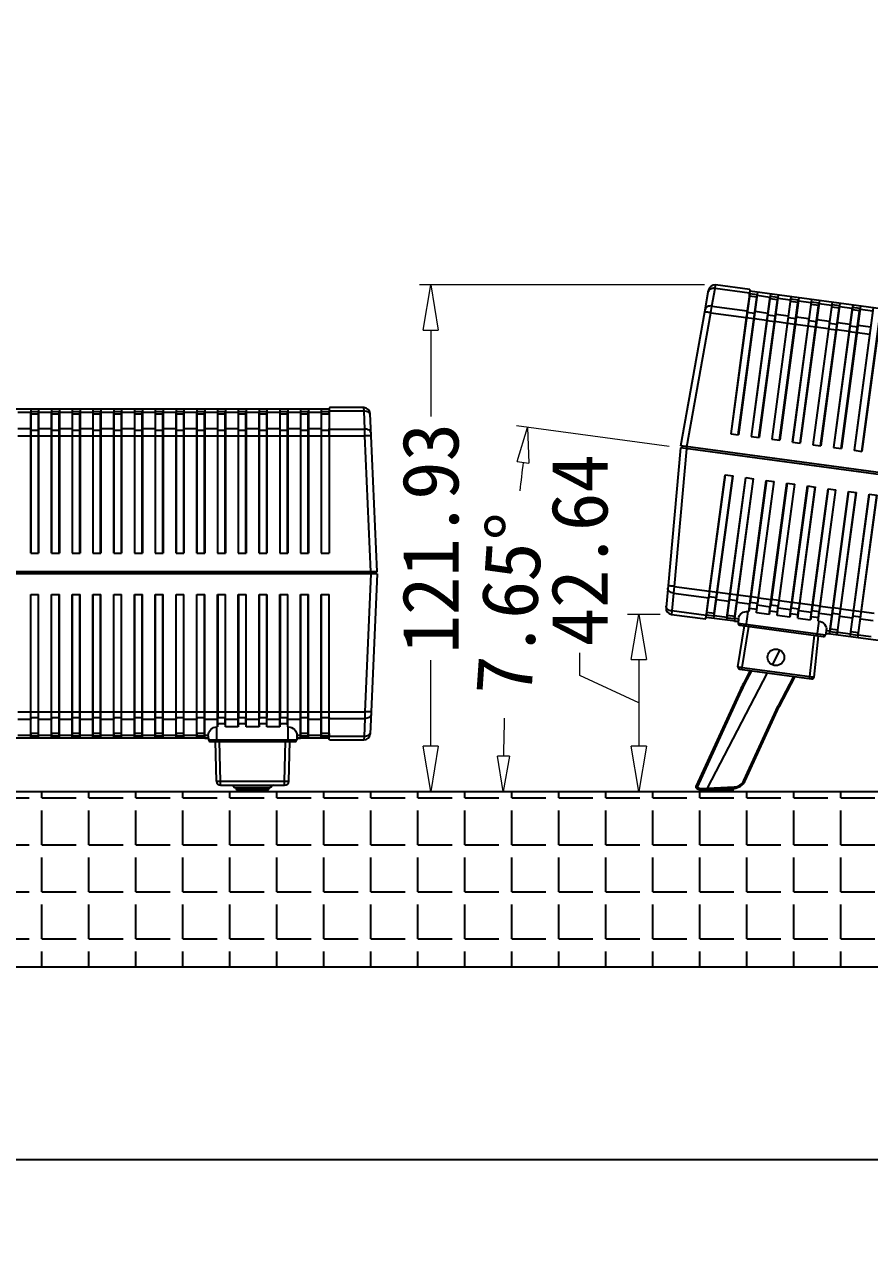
# Model space of a CAD drawing. Header units: millimetres. Extents: x 10368 to 13229, y -13270 to -11269.
# Drawn here: x 12770.3 to 12973.9, y -12283 to -11990.9 of the extents above; entities that cross this region are included whole.
import ezdxf

# ---------------------------------------------------------------- set-up
doc = ezdxf.new("R2010")
doc.units = ezdxf.units.MM
doc.layers.add('dim', color=3, linetype='Continuous', lineweight=9)
doc.styles.add('FFS', font='simfang.ttf')
doc.dimstyles.new('YanXiu', dxfattribs={"dimtxt": 2.5, "dimasz": 2.2, "dimexe": 0.66, "dimexo": 0.66, "dimgap": 0.66, "dimtad": 0, "dimzin": 1, "dimdsep": 46, "dimtxsty": 'FFS', "dimcen": 0, "dimclrd": 256, "dimclre": 131, "dimclrt": 42, "dimazin": 0, "dimtfac": 1, "dimtofl": 0, "dimtmove": 0, "dimatfit": 3, "dimfxl": 0, "dimlwd": 5, "dimlwe": 5, "dimarcsym": 0})

# ---------------------------------------------------------------- blocks, each defined once
blk = doc.blocks.new('_ClosedBlank')
at = {"color": 0, "linetype": 'ByBlock', "lineweight": -2}
for p, q in [((-1, 0.167), (0, 0)), ((-1, 0.167), (-1, -0.167)), ((0, 0), (-1, -0.167))]:
    blk.add_line(p, q, dxfattribs=at)
blk = doc.blocks.new('*D57')
at = {"layer": 'Defpoints', "color": 0}
for p in [(361.92, 122.02), (354.09, 79.38), (361.92, 79.38)]:
    blk.add_point(p, dxfattribs=at)
at = {"layer": 'dim', "color": 131, "lineweight": 5}
for p, q in [((359.2, 122.02), (351.37, 122.02)), ((359.2, 79.38), (351.37, 79.38))]:
    blk.add_line(p, q, dxfattribs=at)
at = {"layer": 'dim', "lineweight": 5}
for p, q in [((339.86, 107.31), (339.86, 112.74)), ((354.09, 111.14), (354.09, 90.26)), ((354.09, 100.7), (339.86, 107.31))]:
    blk.add_line(p, q, dxfattribs=at)
at = {"layer": 'dim', "lineweight": 5, "xscale": 10.88, "yscale": 10.88, "zscale": 10.88}
for p, rotation in [((354.09, 122.02), 90), ((354.09, 79.38), 270)]:
    blk.add_blockref('_ClosedBlank', p, dxfattribs=dict(at, rotation=rotation))
at = {"layer": 'dim', "color": 42, "insert": (339.86, 137.44), "char_height": 13.6, "attachment_point": 5, "rotation": 90, "style": 'FFS'}
blk.add_mtext('42.64', dxfattribs=at)
blk = doc.blocks.new('*D58')
at = {"layer": 'Defpoints', "color": 0}
for p in [(364.09, 162.09), (621.78, 127.46), (322.08, 108.68), (20.44, 79.38), (632.77, 79.38)]:
    blk.add_point(p, dxfattribs=at)
at = {"layer": 'dim', "color": 131, "lineweight": 5}
blk.add_line((361.4, 162.45), (324.6, 167.39), dxfattribs=at)
at = {"layer": 'dim', "lineweight": 5}
for start, end in [(173.087, 173.68732), (178.46277, 179.26005)]:
    blk.add_arc((979.6, 79.38), 658.17, start, end, dxfattribs=at)
at = {"layer": 'dim', "lineweight": 5, "xscale": 8.5, "yscale": 8.5, "zscale": 8.5}
for p, rotation in [((327.29, 167.03), 82.71702178221234), ((321.43, 79.38), 269.6300236874268)]:
    blk.add_blockref('_ClosedBlank', p, dxfattribs=dict(at, rotation=rotation))
at = {"layer": 'dim', "color": 42, "insert": (322.97, 124.43), "char_height": 13.6, "attachment_point": 5, "rotation": 86.075, "style": 'FFS'}
blk.add_mtext('7.65°', dxfattribs=at)
blk = doc.blocks.new('*D59')
at = {"layer": 'Defpoints', "color": 0}
for p in [(372.57, 201.31), (303.97, 79.38), (327.25, 79.38)]:
    blk.add_point(p, dxfattribs=at)
at = {"layer": 'dim', "color": 131, "lineweight": 5}
for p, q in [((369.86, 201.31), (301.26, 201.31)), ((324.53, 79.38), (301.26, 79.38))]:
    blk.add_line(p, q, dxfattribs=at)
at = {"layer": 'dim', "lineweight": 5}
for p, q in [((303.97, 190.43), (303.97, 169.67)), ((303.97, 90.26), (303.97, 111.01))]:
    blk.add_line(p, q, dxfattribs=at)
at = {"layer": 'dim', "lineweight": 5, "xscale": 10.88, "yscale": 10.88, "zscale": 10.88}
for p, rotation in [((303.97, 201.31), 90), ((303.97, 79.38), 270)]:
    blk.add_blockref('_ClosedBlank', p, dxfattribs=dict(at, rotation=rotation))
at = {"layer": 'dim', "color": 42, "insert": (303.97, 140.34), "char_height": 13.6, "attachment_point": 5, "rotation": 90, "style": 'FFS'}
blk.add_mtext('121.93', dxfattribs=at)
blk = doc.blocks.new('u59')
h = blk.add_hatch()
h.set_pattern_fill('ANGLE', color=256, scale=1.62, style=0)
h.set_pattern_definition([(0, (-22315.466, 16734.563), (0, 11.3157), [8.2296, -3.0861]), (90, (-22315.466, 16734.563), (-11.3157, 7e-16), [8.2296, -3.0861])])
edge = h.paths.add_edge_path()
edge.add_line((632.774, 46.296), (20.436, 46.296))
edge.add_arc((38.757, 56.873), 21.154, 150, 210, ccw=False)
edge.add_arc((2.116, 78.027), 21.154, 330, 30)
edge.add_line((20.436, 88.604), (632.774, 88.604))
edge.add_arc((614.454, 78.027), 21.154, 330, 30, ccw=False)
edge.add_arc((651.094, 56.873), 21.154, 150, 210)
at = {"color": 7, "linetype": 'Continuous'}
for p, q in [((372.446, 209.707), (372.575, 210.53)), ((380.831, 209.42), (372.575, 210.53)), ((369.956, 204.044), (370.899, 209.307)), ((371.685, 205.455), (372.446, 209.707)), ((380.756, 208.59), (372.446, 209.707)), ((380.784, 208.418), (376.257, 174.72)), ((378.041, 174.481), (382.568, 208.178)), ((382.7, 208.766), (378.093, 174.474)), ((380.716, 208.26), (380.198, 204.41)), ((380.711, 207.867), (380.716, 208.26)), ((382.494, 207.628), (380.711, 207.867)), ((380.784, 208.418), (380.792, 208.588)), ((382.568, 208.178), (380.784, 208.418)), ((615.607, 177.47), (380.812, 209.019)), ((380.831, 209.42), (380.827, 209.345)), ((385.768, 208.353), (381.16, 174.062)), ((381.212, 174.055), (385.74, 207.752)), ((382.604, 208.05), (382.494, 207.628)), ((382.604, 208.05), (385.672, 207.638)), ((382.996, 173.815), (387.524, 207.512)), ((387.656, 208.1), (383.048, 173.808)), ((385.666, 207.201), (385.672, 207.638)), ((387.524, 207.512), (385.74, 207.752)), ((390.723, 207.688), (386.116, 173.396)), ((392.611, 207.434), (388.003, 173.142)), ((371.441, 203.844), (371.685, 205.455)), ((371.685, 205.455), (380.185, 204.313)), ((387.45, 206.962), (385.666, 207.201)), ((386.168, 173.389), (390.695, 207.086)), ((387.56, 207.384), (387.45, 206.962)), ((387.56, 207.384), (390.627, 206.972)), ((387.951, 173.149), (392.479, 206.846)), ((390.621, 206.536), (390.627, 206.972)), ((392.405, 206.296), (390.621, 206.536)), ((392.479, 206.846), (390.695, 207.086)), ((395.679, 207.022), (391.071, 172.73)), ((391.123, 172.723), (395.651, 206.42)), ((392.515, 206.718), (392.405, 206.296)), ((392.515, 206.718), (395.583, 206.306)), ((392.907, 172.483), (397.435, 206.18)), ((397.567, 206.768), (392.959, 172.476)), ((395.577, 205.87), (395.583, 206.306)), ((397.361, 205.63), (395.577, 205.87)), ((397.435, 206.18), (395.651, 206.42)), ((400.634, 206.356), (396.026, 172.064)), ((396.078, 172.057), (400.606, 205.754)), ((397.471, 206.053), (397.361, 205.63)), ((397.471, 206.053), (400.538, 205.64)), ((397.862, 171.817), (402.39, 205.514)), ((402.522, 206.102), (397.914, 171.81)), ((400.532, 205.204), (400.538, 205.64)), ((402.316, 204.964), (400.532, 205.204)), ((402.39, 205.514), (400.606, 205.754)), ((405.59, 205.69), (400.982, 171.398)), ((401.034, 171.391), (405.562, 205.088)), ((402.426, 205.387), (402.316, 204.964)), ((402.426, 205.387), (405.494, 204.974)), ((402.818, 171.151), (407.346, 204.849)), ((407.478, 205.436), (402.87, 171.144)), ((405.488, 204.538), (405.494, 204.974)), ((407.272, 204.298), (405.488, 204.538)), ((407.346, 204.849), (405.562, 205.088)), ((410.545, 205.024), (405.937, 170.732)), ((407.382, 204.721), (407.272, 204.298)), ((407.382, 204.721), (410.449, 204.309)), ((412.433, 204.77), (407.825, 170.479)), ((364.182, 171.802), (369.956, 204.044)), ((365.667, 171.603), (371.441, 203.844)), ((371.441, 203.844), (379.963, 202.699)), ((379.963, 202.699), (376.205, 174.727)), ((380.012, 202.672), (379.964, 202.705)), ((380.012, 202.672), (381.796, 202.432)), ((380.193, 204.017), (380.198, 204.41)), ((380.193, 204.017), (381.977, 203.777)), ((381.852, 202.451), (381.796, 202.432)), ((381.852, 202.451), (384.919, 202.039)), ((382.087, 204.2), (381.977, 203.777)), ((382.087, 204.2), (385.154, 203.788)), ((384.968, 202.006), (384.919, 202.039)), ((384.968, 202.006), (386.752, 201.766)), ((385.149, 203.351), (385.154, 203.788)), ((385.149, 203.351), (386.933, 203.112)), ((386.807, 201.785), (386.752, 201.766)), ((386.807, 201.785), (389.875, 201.373)), ((387.042, 203.534), (386.933, 203.112)), ((387.042, 203.534), (390.11, 203.122)), ((390.104, 202.685), (390.11, 203.122)), ((390.104, 202.685), (391.888, 202.446)), ((391.998, 202.868), (391.888, 202.446)), ((391.998, 202.868), (395.065, 202.456)), ((395.06, 202.02), (395.065, 202.456)), ((395.06, 202.02), (396.844, 201.78)), ((396.953, 202.202), (396.844, 201.78)), ((396.953, 202.202), (400.021, 201.79)), ((400.015, 201.354), (400.021, 201.79)), ((405.989, 170.725), (410.517, 204.422)), ((407.773, 170.486), (412.301, 204.183)), ((389.923, 201.34), (389.875, 201.373)), ((389.923, 201.34), (391.707, 201.1)), ((391.763, 201.119), (391.707, 201.1)), ((391.763, 201.119), (394.83, 200.707)), ((394.879, 200.674), (394.83, 200.707)), ((394.879, 200.674), (396.663, 200.434)), ((396.718, 200.453), (396.663, 200.434)), ((396.718, 200.453), (399.786, 200.041)), ((399.834, 200.008), (399.786, 200.041)), ((399.834, 200.008), (401.618, 199.769)), ((400.015, 201.354), (401.799, 201.114)), ((401.674, 199.788), (401.618, 199.769)), ((401.674, 199.788), (404.741, 199.375)), ((401.909, 201.537), (401.799, 201.114)), ((401.909, 201.537), (404.976, 201.124)), ((404.79, 199.342), (404.741, 199.375)), ((404.79, 199.342), (406.574, 199.103)), ((404.97, 200.688), (404.976, 201.124)), ((404.97, 200.688), (406.754, 200.448)), ((406.629, 199.122), (406.574, 199.103)), ((406.629, 199.122), (409.697, 198.709)), ((406.864, 200.871), (406.754, 200.448)), ((406.864, 200.871), (409.932, 200.459)), ((279.512, 180.604), (42.607, 180.604)), ((204.512, 179.883), (207.607, 179.883)), ((207.607, 180.604), (207.607, 146.004)), ((207.659, 179.449), (207.607, 179.883)), ((207.659, 146.004), (207.659, 180.004)), ((209.459, 180.004), (207.659, 180.004)), ((209.459, 179.449), (207.659, 179.449)), ((209.459, 146.004), (209.459, 180.004)), ((209.512, 179.883), (209.459, 179.449)), ((209.512, 180.604), (209.512, 146.004)), ((209.512, 179.883), (212.607, 179.883)), ((212.607, 180.604), (212.607, 146.004)), ((212.659, 179.449), (212.607, 179.883)), ((212.659, 146.004), (212.659, 180.004)), ((214.459, 180.004), (212.659, 180.004)), ((214.459, 179.449), (212.659, 179.449)), ((214.459, 146.004), (214.459, 180.004)), ((214.512, 179.883), (214.459, 179.449)), ((214.512, 180.604), (214.512, 146.004)), ((214.512, 179.883), (217.607, 179.883)), ((217.607, 180.604), (217.607, 146.004)), ((217.659, 179.449), (217.607, 179.883)), ((217.659, 146.004), (217.659, 180.004)), ((219.459, 180.004), (217.659, 180.004)), ((219.459, 179.449), (217.659, 179.449)), ((219.459, 146.004), (219.459, 180.004)), ((219.512, 179.883), (219.459, 179.449)), ((219.512, 180.604), (219.512, 146.004)), ((219.512, 179.883), (222.607, 179.883)), ((222.607, 180.604), (222.607, 146.004)), ((222.659, 179.449), (222.607, 179.883)), ((222.659, 146.004), (222.659, 180.004)), ((224.459, 180.004), (222.659, 180.004)), ((224.459, 179.449), (222.659, 179.449)), ((224.459, 146.004), (224.459, 180.004)), ((224.512, 179.883), (224.459, 179.449)), ((224.512, 180.604), (224.512, 146.004)), ((224.512, 179.883), (227.607, 179.883)), ((227.607, 180.604), (227.607, 146.004)), ((227.659, 179.449), (227.607, 179.883)), ((227.659, 146.004), (227.659, 180.004)), ((229.459, 180.004), (227.659, 180.004)), ((229.459, 179.449), (227.659, 179.449)), ((229.459, 146.004), (229.459, 180.004)), ((229.512, 179.883), (229.459, 179.449)), ((229.512, 180.604), (229.512, 146.004)), ((229.512, 179.883), (232.607, 179.883)), ((232.607, 180.604), (232.607, 146.004)), ((232.659, 179.449), (232.607, 179.883)), ((232.659, 146.004), (232.659, 180.004)), ((234.459, 180.004), (232.659, 180.004)), ((234.459, 179.449), (232.659, 179.449)), ((234.459, 146.004), (234.459, 180.004)), ((234.512, 179.883), (234.459, 179.449)), ((234.512, 180.604), (234.512, 146.004)), ((234.512, 179.883), (237.607, 179.883)), ((237.607, 180.604), (237.607, 146.004)), ((237.659, 179.449), (237.607, 179.883)), ((237.659, 146.004), (237.659, 180.004)), ((239.459, 180.004), (237.659, 180.004)), ((239.459, 179.449), (237.659, 179.449)), ((239.459, 146.004), (239.459, 180.004)), ((239.512, 179.883), (239.459, 179.449)), ((239.512, 180.604), (239.512, 146.004)), ((239.512, 179.883), (242.607, 179.883)), ((242.607, 180.604), (242.607, 146.004)), ((242.659, 179.449), (242.607, 179.883)), ((242.659, 146.004), (242.659, 180.004)), ((244.459, 180.004), (242.659, 180.004)), ((244.459, 179.449), (242.659, 179.449)), ((244.459, 146.004), (244.459, 180.004)), ((244.512, 179.883), (244.459, 179.449)), ((244.512, 180.604), (244.512, 146.004)), ((244.512, 179.883), (247.607, 179.883)), ((247.607, 180.604), (247.607, 146.004)), ((247.659, 179.449), (247.607, 179.883)), ((247.659, 146.004), (247.659, 180.004)), ((249.459, 180.004), (247.659, 180.004)), ((249.459, 179.449), (247.659, 179.449)), ((249.459, 146.004), (249.459, 180.004)), ((249.512, 179.883), (249.459, 179.449)), ((249.512, 180.604), (249.512, 146.004)), ((249.512, 179.883), (252.607, 179.883)), ((252.607, 180.604), (252.607, 146.004)), ((252.659, 179.449), (252.607, 179.883)), ((252.659, 146.004), (252.659, 180.004)), ((254.459, 180.004), (252.659, 180.004)), ((254.459, 179.449), (252.659, 179.449)), ((254.459, 146.004), (254.459, 180.004)), ((254.512, 179.883), (254.459, 179.449)), ((254.512, 180.604), (254.512, 146.004)), ((254.512, 179.883), (257.607, 179.883)), ((257.607, 180.604), (257.607, 146.004)), ((257.659, 179.449), (257.607, 179.883)), ((257.659, 146.004), (257.659, 180.004)), ((259.459, 180.004), (257.659, 180.004)), ((259.459, 179.449), (257.659, 179.449)), ((259.459, 146.004), (259.459, 180.004)), ((259.512, 179.883), (259.459, 179.449)), ((259.512, 180.604), (259.512, 146.004)), ((259.512, 179.883), (262.607, 179.883)), ((262.607, 180.604), (262.607, 146.004)), ((262.659, 179.449), (262.607, 179.883)), ((262.659, 146.004), (262.659, 180.004)), ((264.459, 180.004), (262.659, 180.004)), ((264.459, 179.449), (262.659, 179.449)), ((264.459, 146.004), (264.459, 180.004)), ((264.512, 179.883), (264.459, 179.449)), ((264.512, 180.604), (264.512, 146.004)), ((264.512, 179.883), (267.607, 179.883)), ((267.607, 180.604), (267.607, 146.004)), ((267.659, 179.449), (267.607, 179.883)), ((267.659, 146.004), (267.659, 180.004)), ((269.459, 180.004), (267.659, 180.004)), ((269.459, 179.449), (267.659, 179.449)), ((269.459, 146.004), (269.459, 180.004)), ((269.512, 179.883), (269.459, 179.449)), ((269.512, 180.604), (269.512, 146.004)), ((269.512, 179.883), (272.607, 179.883)), ((272.607, 180.604), (272.607, 146.004)), ((272.659, 179.449), (272.607, 179.883)), ((272.659, 146.004), (272.659, 180.004)), ((274.459, 180.004), (272.659, 180.004)), ((274.459, 179.449), (272.659, 179.449)), ((274.459, 146.004), (274.459, 180.004)), ((274.512, 179.883), (274.459, 179.449)), ((274.512, 180.604), (274.512, 146.004)), ((274.512, 179.883), (277.607, 179.883)), ((277.607, 180.604), (277.607, 146.004)), ((277.659, 179.449), (277.607, 179.883)), ((277.659, 146.004), (277.659, 180.004)), ((279.459, 180.004), (277.659, 180.004)), ((279.459, 179.449), (277.659, 179.449)), ((279.459, 180.004), (279.474, 180.175)), ((279.459, 180.004), (279.459, 146.004)), ((279.459, 179.449), (279.507, 179.839)), ((279.507, 179.839), (279.507, 175.955)), ((287.895, 180.171), (279.511, 180.171)), ((279.547, 181.004), (279.54, 180.93)), ((287.877, 181.004), (279.547, 181.004)), ((287.895, 180.171), (287.877, 181.004)), ((288.084, 175.857), (287.895, 180.171)), ((289.609, 174.227), (289.376, 179.57)), ((204.512, 175.998), (207.607, 175.998)), ((207.659, 175.564), (207.607, 175.998)), ((207.659, 175.564), (209.459, 175.564)), ((209.512, 175.998), (209.459, 175.564)), ((209.512, 175.998), (212.607, 175.998)), ((212.659, 175.564), (212.607, 175.998)), ((212.659, 175.564), (214.459, 175.564)), ((214.512, 175.998), (214.459, 175.564)), ((214.512, 175.998), (217.607, 175.998)), ((217.659, 175.564), (217.607, 175.998)), ((217.659, 175.564), (219.459, 175.564)), ((219.512, 175.998), (219.459, 175.564)), ((219.512, 175.998), (222.607, 175.998)), ((222.659, 175.564), (222.607, 175.998)), ((222.659, 175.564), (224.459, 175.564)), ((224.512, 175.998), (224.459, 175.564)), ((224.512, 175.998), (227.607, 175.998)), ((227.659, 175.564), (227.607, 175.998)), ((227.659, 175.564), (229.459, 175.564)), ((229.512, 175.998), (229.459, 175.564)), ((229.512, 175.998), (232.607, 175.998)), ((232.659, 175.564), (232.607, 175.998)), ((232.659, 175.564), (234.459, 175.564)), ((234.512, 175.998), (234.459, 175.564)), ((234.512, 175.998), (237.607, 175.998)), ((237.659, 175.564), (237.607, 175.998)), ((237.659, 175.564), (239.459, 175.564)), ((239.512, 175.998), (239.459, 175.564)), ((239.512, 175.998), (242.607, 175.998)), ((242.659, 175.564), (242.607, 175.998)), ((242.659, 175.564), (244.459, 175.564)), ((244.512, 175.998), (244.459, 175.564)), ((244.512, 175.998), (247.607, 175.998)), ((247.659, 175.564), (247.607, 175.998)), ((247.659, 175.564), (249.459, 175.564)), ((249.512, 175.998), (249.459, 175.564)), ((249.512, 175.998), (252.607, 175.998)), ((252.659, 175.564), (252.607, 175.998)), ((252.659, 175.564), (254.459, 175.564)), ((254.512, 175.998), (254.459, 175.564)), ((254.512, 175.998), (257.607, 175.998)), ((257.659, 175.564), (257.607, 175.998)), ((257.659, 175.564), (259.459, 175.564)), ((259.512, 175.998), (259.459, 175.564)), ((259.512, 175.998), (262.607, 175.998)), ((262.659, 175.564), (262.607, 175.998)), ((262.659, 175.564), (264.459, 175.564)), ((264.512, 175.998), (264.459, 175.564)), ((264.512, 175.998), (267.607, 175.998)), ((267.659, 175.564), (267.607, 175.998)), ((267.659, 175.564), (269.459, 175.564)), ((269.512, 175.998), (269.459, 175.564)), ((269.512, 175.998), (272.607, 175.998)), ((272.659, 175.564), (272.607, 175.998)), ((272.659, 175.564), (274.459, 175.564)), ((274.512, 175.998), (274.459, 175.564)), ((274.512, 175.998), (277.607, 175.998)), ((277.659, 175.564), (277.607, 175.998)), ((277.659, 175.564), (279.459, 175.564)), ((279.459, 175.564), (279.507, 175.955)), ((279.507, 175.856), (288.084, 175.857)), ((288.11, 174.227), (288.084, 175.857)), ((204.512, 174.233), (207.607, 174.233)), ((207.659, 174.207), (207.607, 174.233)), ((207.659, 174.207), (209.459, 174.207)), ((209.512, 174.233), (209.459, 174.207)), ((209.512, 174.233), (212.607, 174.233)), ((212.659, 174.207), (212.607, 174.233)), ((212.659, 174.207), (214.459, 174.207)), ((214.512, 174.233), (214.459, 174.207)), ((214.512, 174.233), (217.607, 174.233)), ((217.659, 174.207), (217.607, 174.233)), ((217.659, 174.207), (219.459, 174.207)), ((219.512, 174.233), (219.459, 174.207)), ((219.512, 174.233), (222.607, 174.233)), ((222.659, 174.207), (222.607, 174.233)), ((222.659, 174.207), (224.459, 174.207)), ((224.512, 174.233), (224.459, 174.207)), ((224.512, 174.233), (227.607, 174.233)), ((227.659, 174.207), (227.607, 174.233)), ((227.659, 174.207), (229.459, 174.207)), ((229.512, 174.233), (229.459, 174.207)), ((229.512, 174.233), (232.607, 174.233)), ((232.659, 174.207), (232.607, 174.233)), ((232.659, 174.207), (234.459, 174.207)), ((234.512, 174.233), (234.459, 174.207)), ((234.512, 174.233), (237.607, 174.233)), ((237.659, 174.207), (237.607, 174.233)), ((237.659, 174.207), (239.459, 174.207)), ((239.512, 174.233), (239.459, 174.207)), ((239.512, 174.233), (242.607, 174.233)), ((242.659, 174.207), (242.607, 174.233)), ((242.659, 174.207), (244.459, 174.207)), ((244.512, 174.233), (244.459, 174.207)), ((244.512, 174.233), (247.607, 174.233)), ((247.659, 174.207), (247.607, 174.233)), ((247.659, 174.207), (249.459, 174.207)), ((249.512, 174.233), (249.459, 174.207)), ((249.512, 174.233), (252.607, 174.233)), ((252.659, 174.207), (252.607, 174.233)), ((252.659, 174.207), (254.459, 174.207)), ((254.512, 174.233), (254.459, 174.207)), ((254.512, 174.233), (257.607, 174.233)), ((257.659, 174.207), (257.607, 174.233)), ((257.659, 174.207), (259.459, 174.207)), ((259.512, 174.233), (259.459, 174.207)), ((259.512, 174.233), (262.607, 174.233)), ((262.659, 174.207), (262.607, 174.233)), ((262.659, 174.207), (264.459, 174.207)), ((264.512, 174.233), (264.459, 174.207)), ((264.512, 174.233), (267.607, 174.233)), ((267.659, 174.207), (267.607, 174.233)), ((267.659, 174.207), (269.459, 174.207)), ((269.512, 174.233), (269.459, 174.207)), ((269.512, 174.233), (272.607, 174.233)), ((272.659, 174.207), (272.607, 174.233)), ((272.659, 174.207), (274.459, 174.207)), ((274.512, 174.233), (274.459, 174.207)), ((274.512, 174.233), (277.607, 174.233)), ((277.659, 174.207), (277.607, 174.233)), ((277.659, 174.207), (279.459, 174.207)), ((279.459, 174.207), (279.512, 174.233)), ((279.512, 174.227), (279.512, 146.004)), ((279.512, 174.227), (288.11, 174.227)), ((289.539, 141.504), (288.11, 174.227)), ((291.038, 141.504), (289.609, 174.227)), ((376.205, 174.727), (378.093, 174.474)), ((381.16, 174.062), (383.048, 173.808)), ((386.116, 173.396), (388.003, 173.142)), ((391.071, 172.73), (392.959, 172.476)), ((364.094, 171.31), (361.107, 138.19)), ((365.579, 171.11), (362.593, 137.99)), ((621.778, 136.685), (364.094, 171.31)), ((621.823, 137.183), (364.182, 171.802)), ((364.59, 171.243), (364.63, 171.742)), ((365.579, 171.11), (365.646, 171.606)), ((396.026, 172.064), (397.914, 171.81)), ((400.982, 171.398), (402.87, 171.144)), ((405.937, 170.732), (407.825, 170.479)), ((370.397, 131.112), (374.925, 164.809)), ((371.114, 136.845), (374.873, 164.816)), ((372.153, 130.271), (376.761, 164.563)), ((372.181, 130.873), (376.709, 164.57)), ((374.873, 164.816), (376.761, 164.563)), ((375.221, 129.859), (379.828, 164.151)), ((375.352, 130.446), (379.88, 164.144)), ((377.109, 129.605), (381.716, 163.897)), ((377.136, 130.207), (381.664, 163.904)), ((379.828, 164.151), (381.716, 163.897)), ((380.789, 133.758), (384.784, 163.485)), ((384.836, 163.478), (380.899, 134.181)), ((382.677, 133.505), (386.672, 163.231)), ((386.62, 163.238), (382.683, 133.941)), ((384.784, 163.485), (386.672, 163.231)), ((385.745, 133.093), (389.739, 162.819)), ((389.791, 162.812), (385.855, 133.515)), ((387.633, 132.839), (391.627, 162.565)), ((391.575, 162.572), (387.639, 133.275)), ((389.739, 162.819), (391.627, 162.565)), ((390.7, 132.427), (394.695, 162.153)), ((394.747, 162.146), (390.81, 132.849)), ((392.588, 132.173), (396.583, 161.899)), ((396.531, 161.906), (392.594, 132.61)), ((394.695, 162.153), (396.583, 161.899)), ((395.656, 131.761), (399.65, 161.487)), ((399.702, 161.48), (395.766, 132.183)), ((397.544, 131.507), (401.538, 161.233)), ((401.486, 161.24), (397.55, 131.944)), ((399.65, 161.487), (401.538, 161.233)), ((399.998, 126.53), (404.606, 160.821)), ((400.13, 127.117), (404.658, 160.814)), ((404.606, 160.821), (406.494, 160.568)), ((401.886, 126.276), (406.494, 160.568)), ((401.914, 126.877), (406.442, 160.575)), ((404.953, 125.864), (409.561, 160.155)), ((405.085, 126.451), (409.613, 160.148)), ((406.841, 125.61), (411.449, 159.902)), ((406.869, 126.212), (411.397, 159.909)), ((409.561, 160.155), (411.449, 159.902)), ((207.607, 146.004), (209.512, 146.004)), ((212.607, 146.004), (214.512, 146.004)), ((217.607, 146.004), (219.512, 146.004)), ((222.607, 146.004), (224.512, 146.004)), ((227.607, 146.004), (229.512, 146.004)), ((232.607, 146.004), (234.512, 146.004)), ((237.607, 146.004), (239.512, 146.004)), ((242.607, 146.004), (244.512, 146.004)), ((247.607, 146.004), (249.512, 146.004)), ((252.607, 146.004), (254.512, 146.004)), ((257.607, 146.004), (259.512, 146.004)), ((262.607, 146.004), (264.512, 146.004)), ((267.607, 146.004), (269.512, 146.004)), ((272.607, 146.004), (274.512, 146.004)), ((277.607, 146.004), (279.512, 146.004)), ((291.059, 141.004), (31.059, 141.004)), ((291.038, 141.504), (31.081, 141.504)), ((289.561, 141.004), (288.11, 107.782)), ((289.561, 141.004), (289.561, 141.504)), ((291.059, 141.004), (289.609, 107.782)), ((290.559, 141.004), (290.586, 141.504)), ((361.107, 138.19), (360.627, 132.864)), ((362.593, 137.99), (362.402, 136.372)), ((362.593, 137.99), (371.114, 136.845)), ((207.607, 101.404), (207.607, 136.004)), ((207.607, 136.004), (209.512, 136.004)), ((207.659, 102.004), (207.659, 136.004)), ((209.459, 102.004), (209.459, 136.004)), ((209.512, 101.404), (209.512, 136.004)), ((212.607, 101.404), (212.607, 136.004)), ((212.607, 136.004), (214.512, 136.004)), ((212.659, 102.004), (212.659, 136.004)), ((214.459, 102.004), (214.459, 136.004)), ((214.512, 101.404), (214.512, 136.004)), ((217.607, 101.404), (217.607, 136.004)), ((217.607, 136.004), (219.512, 136.004)), ((217.659, 102.004), (217.659, 136.004)), ((219.459, 102.004), (219.459, 136.004)), ((219.512, 101.404), (219.512, 136.004)), ((222.607, 101.404), (222.607, 136.004)), ((222.607, 136.004), (224.512, 136.004)), ((222.659, 102.004), (222.659, 136.004)), ((224.459, 102.004), (224.459, 136.004)), ((224.512, 101.404), (224.512, 136.004)), ((227.607, 101.404), (227.607, 136.004)), ((227.607, 136.004), (229.512, 136.004)), ((227.659, 102.004), (227.659, 136.004)), ((229.459, 102.004), (229.459, 136.004)), ((229.512, 101.404), (229.512, 136.004)), ((232.607, 101.404), (232.607, 136.004)), ((232.607, 136.004), (234.512, 136.004)), ((232.659, 102.004), (232.659, 136.004)), ((234.459, 102.004), (234.459, 136.004)), ((234.512, 101.404), (234.512, 136.004)), ((237.607, 101.404), (237.607, 136.004)), ((237.607, 136.004), (239.512, 136.004)), ((237.659, 102.004), (237.659, 136.004)), ((239.459, 102.004), (239.459, 136.004)), ((239.512, 101.404), (239.512, 136.004)), ((242.607, 101.404), (242.607, 136.004)), ((242.607, 136.004), (244.512, 136.004)), ((242.659, 102.004), (242.659, 136.004)), ((244.459, 102.004), (244.459, 136.004)), ((244.512, 101.404), (244.512, 136.004)), ((247.607, 101.404), (247.607, 136.004)), ((247.607, 136.004), (249.512, 136.004)), ((247.659, 102.004), (247.659, 136.004)), ((249.459, 102.004), (249.459, 136.004)), ((249.512, 101.404), (249.512, 136.004)), ((252.607, 106.011), (252.607, 136.004)), ((252.607, 136.004), (254.512, 136.004)), ((252.659, 136.004), (252.659, 106.444)), ((254.459, 136.004), (254.459, 106.444)), ((254.512, 106.011), (254.512, 136.004)), ((257.607, 106.011), (257.607, 136.004)), ((257.607, 136.004), (259.512, 136.004)), ((257.659, 136.004), (257.659, 106.444)), ((259.459, 136.004), (259.459, 106.444)), ((259.512, 106.011), (259.512, 136.004)), ((262.607, 106.011), (262.607, 136.004)), ((262.607, 136.004), (264.512, 136.004)), ((262.659, 136.004), (262.659, 106.444)), ((264.459, 136.004), (264.459, 106.444)), ((264.512, 106.011), (264.512, 136.004)), ((267.607, 106.011), (267.607, 136.004)), ((267.607, 136.004), (269.512, 136.004)), ((267.659, 136.004), (267.659, 106.444)), ((269.459, 136.004), (269.459, 106.444)), ((269.512, 106.011), (269.512, 136.004)), ((272.607, 101.404), (272.607, 136.004)), ((272.607, 136.004), (274.512, 136.004)), ((272.659, 102.004), (272.659, 136.004)), ((274.459, 102.004), (274.459, 136.004)), ((274.512, 101.404), (274.512, 136.004)), ((277.607, 101.404), (277.607, 136.004)), ((277.607, 136.004), (279.512, 136.004)), ((277.659, 102.004), (277.659, 136.004)), ((279.459, 102.004), (279.459, 136.004)), ((279.512, 107.782), (279.512, 136.004)), ((362.402, 136.372), (362.014, 132.07)), ((362.402, 136.372), (370.902, 135.23)), ((370.372, 131.282), (370.89, 135.132)), ((370.988, 135.513), (370.89, 135.132)), ((370.988, 135.513), (372.772, 135.273)), ((371.169, 136.858), (371.114, 136.839)), ((371.169, 136.858), (372.953, 136.618)), ((372.767, 134.837), (372.772, 135.273)), ((372.767, 134.837), (375.834, 134.424)), ((373.002, 136.586), (372.953, 136.618)), ((373.002, 136.586), (376.069, 136.173)), ((375.944, 134.847), (375.834, 134.424)), ((375.944, 134.847), (377.728, 134.607)), ((376.125, 136.192), (376.069, 136.173)), ((376.125, 136.192), (377.908, 135.953)), ((377.722, 134.171), (377.728, 134.607)), ((377.957, 135.92), (377.908, 135.953)), ((377.957, 135.92), (381.025, 135.508)), ((381.08, 135.526), (381.025, 135.508)), ((381.08, 135.526), (382.864, 135.287)), ((382.912, 135.254), (382.864, 135.287)), ((382.912, 135.254), (385.98, 134.842)), ((386.035, 134.861), (385.98, 134.842)), ((386.035, 134.861), (387.819, 134.621)), ((387.868, 134.588), (387.819, 134.621)), ((387.868, 134.588), (390.935, 134.176)), ((362.014, 132.07), (361.921, 131.242)), ((370.324, 130.954), (362.014, 132.07)), ((370.471, 131.663), (370.372, 131.282)), ((372.255, 131.423), (370.471, 131.663)), ((377.722, 134.171), (380.789, 133.758)), ((379.923, 128.42), (380.393, 131.913)), ((380.539, 131.894), (380.393, 131.913)), ((380.539, 131.894), (380.789, 133.758)), ((380.707, 132.753), (380.539, 131.894)), ((380.707, 132.753), (380.899, 134.181)), ((380.707, 132.753), (382.491, 132.514)), ((380.899, 134.181), (380.789, 133.758)), ((380.899, 134.181), (382.683, 133.941)), ((382.427, 131.64), (382.677, 133.505)), ((382.427, 131.64), (382.491, 132.514)), ((385.494, 131.228), (382.427, 131.64)), ((382.491, 132.514), (382.683, 133.941)), ((382.677, 133.505), (382.683, 133.941)), ((382.677, 133.505), (385.745, 133.093)), ((385.494, 131.228), (385.745, 133.093)), ((385.663, 132.088), (385.494, 131.228)), ((385.663, 132.088), (385.855, 133.515)), ((385.663, 132.088), (387.447, 131.848)), ((385.855, 133.515), (385.745, 133.093)), ((385.855, 133.515), (387.639, 133.275)), ((387.382, 130.974), (387.633, 132.839)), ((387.382, 130.974), (387.447, 131.848)), ((387.447, 131.848), (387.639, 133.275)), ((387.633, 132.839), (387.639, 133.275)), ((387.633, 132.839), (390.7, 132.427)), ((390.45, 130.562), (390.7, 132.427)), ((390.618, 131.422), (390.81, 132.849)), ((390.81, 132.849), (390.7, 132.427)), ((390.81, 132.849), (392.594, 132.61)), ((390.991, 134.195), (390.935, 134.176)), ((390.991, 134.195), (392.775, 133.955)), ((392.338, 130.308), (392.588, 132.173)), ((392.402, 131.182), (392.594, 132.61)), ((392.588, 132.173), (392.594, 132.61)), ((392.588, 132.173), (395.656, 131.761)), ((392.823, 133.922), (392.775, 133.955)), ((392.823, 133.922), (395.891, 133.51)), ((395.405, 129.896), (395.656, 131.761)), ((395.574, 130.756), (395.766, 132.183)), ((395.766, 132.183), (395.656, 131.761)), ((395.766, 132.183), (397.55, 131.944)), ((395.946, 133.529), (395.891, 133.51)), ((395.946, 133.529), (397.73, 133.289)), ((397.293, 129.642), (397.544, 131.507)), ((397.358, 130.516), (397.55, 131.944)), ((397.544, 131.507), (397.55, 131.944)), ((397.544, 131.507), (400.611, 131.095)), ((397.779, 133.256), (397.73, 133.289)), ((397.779, 133.256), (400.846, 132.844)), ((400.721, 131.518), (400.611, 131.095)), ((400.721, 131.518), (402.505, 131.278)), ((400.902, 132.863), (400.846, 132.844)), ((400.902, 132.863), (402.686, 132.623)), ((402.734, 132.59), (402.686, 132.623)), ((402.734, 132.59), (405.802, 132.178)), ((405.857, 132.197), (405.802, 132.178)), ((405.857, 132.197), (407.641, 131.957)), ((407.69, 131.925), (407.641, 131.957)), ((407.69, 131.925), (410.757, 131.512)), ((361.921, 131.242), (370.177, 130.133)), ((370.177, 130.133), (370.194, 130.206)), ((378.006, 129.485), (370.265, 130.525)), ((370.397, 131.112), (370.36, 130.946)), ((370.397, 131.112), (372.181, 130.873)), ((372.249, 130.986), (372.255, 131.423)), ((372.249, 130.986), (375.317, 130.574)), ((375.426, 130.997), (375.317, 130.574)), ((375.352, 130.446), (377.136, 130.207)), ((377.21, 130.757), (375.426, 130.997)), ((377.109, 129.605), (378.006, 129.485)), ((377.205, 130.321), (377.21, 130.757)), ((377.205, 130.321), (378.067, 130.205)), ((378.059, 130.135), (377.98, 129.159)), ((377.98, 129.159), (399.04, 126.329)), ((378.411, 128.623), (398.482, 125.926)), ((390.45, 130.562), (387.382, 130.974)), ((390.618, 131.422), (390.45, 130.562)), ((390.618, 131.422), (392.402, 131.182)), ((392.338, 130.308), (392.402, 131.182)), ((392.338, 130.308), (395.405, 129.896)), ((395.574, 130.756), (395.405, 129.896)), ((395.574, 130.756), (397.358, 130.516)), ((397.44, 129.623), (396.97, 126.129)), ((397.293, 129.642), (397.358, 130.516)), ((397.293, 129.642), (397.44, 129.623)), ((402.499, 130.841), (402.505, 131.278)), ((402.499, 130.841), (405.567, 130.429)), ((405.677, 130.852), (405.567, 130.429)), ((405.677, 130.852), (407.461, 130.612)), ((407.455, 130.175), (407.461, 130.612)), ((407.455, 130.175), (410.522, 129.763)), ((377.962, 118.607), (379.552, 128.47)), ((378.953, 118.473), (380.542, 128.337)), ((395.28, 116.28), (396.351, 126.212)), ((396.271, 116.146), (397.342, 126.079)), ((399.218, 127.278), (399.04, 126.329)), ((576.225, 102.85), (399.1, 126.65)), ((399.1, 126.65), (399.998, 126.53)), ((399.232, 127.361), (400.094, 127.245)), ((400.204, 127.667), (400.094, 127.245)), ((400.13, 127.117), (401.914, 126.877)), ((401.988, 127.428), (400.204, 127.667)), ((401.982, 126.991), (401.988, 127.428)), ((401.982, 126.991), (405.049, 126.579)), ((405.159, 127.002), (405.049, 126.579)), ((405.085, 126.451), (406.869, 126.212)), ((406.943, 126.762), (405.159, 127.002)), ((406.937, 126.325), (406.943, 126.762)), ((406.937, 126.325), (410.005, 125.913)), ((388.014, 122.67), (386.157, 119.127)), ((370.599, 89.433), (385.11, 117.128)), ((378.389, 118.031), (395.707, 115.704)), ((378.885, 117.965), (378.953, 118.473)), ((378.953, 118.473), (395.28, 116.28)), ((380.891, 117.695), (379.28, 114.621)), ((381.199, 117.654), (379.539, 114.485)), ((379.28, 114.621), (379.539, 114.485)), ((391.341, 116.291), (387.627, 109.204)), ((391.649, 116.25), (387.89, 109.075)), ((395.212, 115.771), (395.28, 116.28)), ((378.473, 112.976), (367.832, 89.791)), ((378.738, 112.855), (368.097, 89.67)), ((378.473, 112.976), (378.738, 112.855)), ((379.393, 91.261), (387.627, 109.204)), ((379.658, 91.14), (387.89, 109.075)), ((387.627, 109.204), (387.89, 109.075)), ((204.512, 107.776), (207.607, 107.776)), ((204.512, 106.011), (207.607, 106.011)), ((207.659, 107.802), (207.607, 107.776)), ((207.659, 106.444), (207.607, 106.011)), ((207.659, 107.802), (209.459, 107.802)), ((207.659, 106.444), (209.459, 106.444)), ((209.512, 107.776), (209.459, 107.802)), ((209.512, 106.011), (209.459, 106.444)), ((209.512, 107.776), (212.607, 107.776)), ((209.512, 106.011), (212.607, 106.011)), ((212.659, 107.802), (212.607, 107.776)), ((212.659, 106.444), (212.607, 106.011)), ((212.659, 107.802), (214.459, 107.802)), ((212.659, 106.444), (214.459, 106.444)), ((214.512, 107.776), (214.459, 107.802)), ((214.512, 106.011), (214.459, 106.444)), ((214.512, 107.776), (217.607, 107.776)), ((214.512, 106.011), (217.607, 106.011)), ((217.659, 107.802), (217.607, 107.776)), ((217.659, 106.444), (217.607, 106.011)), ((217.659, 107.802), (219.459, 107.802)), ((217.659, 106.444), (219.459, 106.444)), ((219.512, 107.776), (219.459, 107.802)), ((219.512, 106.011), (219.459, 106.444)), ((219.512, 107.776), (222.607, 107.776)), ((219.512, 106.011), (222.607, 106.011)), ((222.659, 107.802), (222.607, 107.776)), ((222.659, 106.444), (222.607, 106.011)), ((222.659, 107.802), (224.459, 107.802)), ((222.659, 106.444), (224.459, 106.444)), ((224.512, 107.776), (224.459, 107.802)), ((224.512, 106.011), (224.459, 106.444)), ((224.512, 107.776), (227.607, 107.776)), ((224.512, 106.011), (227.607, 106.011)), ((227.659, 107.802), (227.607, 107.776)), ((227.659, 106.444), (227.607, 106.011)), ((227.659, 107.802), (229.459, 107.802)), ((227.659, 106.444), (229.459, 106.444)), ((229.512, 107.776), (229.459, 107.802)), ((229.512, 106.011), (229.459, 106.444)), ((229.512, 107.776), (232.607, 107.776)), ((229.512, 106.011), (232.607, 106.011)), ((232.659, 107.802), (232.607, 107.776)), ((232.659, 106.444), (232.607, 106.011)), ((232.659, 107.802), (234.459, 107.802)), ((232.659, 106.444), (234.459, 106.444)), ((234.512, 107.776), (234.459, 107.802)), ((234.512, 106.011), (234.459, 106.444)), ((234.512, 107.776), (237.607, 107.776)), ((234.512, 106.011), (237.607, 106.011)), ((237.659, 107.802), (237.607, 107.776)), ((237.659, 106.444), (237.607, 106.011)), ((237.659, 107.802), (239.459, 107.802)), ((237.659, 106.444), (239.459, 106.444)), ((239.512, 107.776), (239.459, 107.802)), ((239.512, 106.011), (239.459, 106.444)), ((239.512, 107.776), (242.607, 107.776)), ((239.512, 106.011), (242.607, 106.011)), ((242.659, 107.802), (242.607, 107.776)), ((242.659, 106.444), (242.607, 106.011)), ((242.659, 107.802), (244.459, 107.802)), ((242.659, 106.444), (244.459, 106.444)), ((244.512, 107.776), (244.459, 107.802)), ((244.512, 106.011), (244.459, 106.444)), ((244.512, 107.776), (247.607, 107.776)), ((244.512, 106.011), (247.607, 106.011)), ((247.659, 107.802), (247.607, 107.776)), ((247.659, 106.444), (247.607, 106.011)), ((247.659, 107.802), (249.459, 107.802)), ((247.659, 106.444), (249.459, 106.444)), ((249.512, 107.776), (249.459, 107.802)), ((249.512, 106.011), (249.459, 106.444)), ((249.512, 107.776), (252.607, 107.776)), ((249.512, 106.011), (252.607, 106.011)), ((252.659, 107.802), (252.607, 107.776)), ((252.659, 106.444), (252.607, 106.011)), ((252.607, 104.129), (252.607, 106.011)), ((252.659, 107.802), (254.459, 107.802)), ((252.659, 105.004), (252.659, 106.444)), ((252.659, 106.444), (254.459, 106.444)), ((254.512, 107.776), (254.459, 107.802)), ((254.459, 105.004), (254.459, 106.444)), ((254.512, 106.011), (254.459, 106.444)), ((254.512, 107.776), (257.607, 107.776)), ((254.512, 104.129), (254.512, 106.011)), ((254.512, 106.011), (257.607, 106.011)), ((257.659, 107.802), (257.607, 107.776)), ((257.659, 106.444), (257.607, 106.011)), ((257.607, 104.129), (257.607, 106.011)), ((257.659, 107.802), (259.459, 107.802)), ((257.659, 105.004), (257.659, 106.444)), ((257.659, 106.444), (259.459, 106.444)), ((259.512, 107.776), (259.459, 107.802)), ((259.459, 105.004), (259.459, 106.444)), ((259.512, 106.011), (259.459, 106.444)), ((259.512, 107.776), (262.607, 107.776)), ((259.512, 104.129), (259.512, 106.011)), ((259.512, 106.011), (262.607, 106.011)), ((262.659, 107.802), (262.607, 107.776)), ((262.659, 106.444), (262.607, 106.011)), ((262.607, 104.129), (262.607, 106.011)), ((262.659, 107.802), (264.459, 107.802)), ((262.659, 105.004), (262.659, 106.444)), ((262.659, 106.444), (264.459, 106.444)), ((264.512, 107.776), (264.459, 107.802)), ((264.459, 105.004), (264.459, 106.444)), ((264.512, 106.011), (264.459, 106.444)), ((264.512, 107.776), (267.607, 107.776)), ((264.512, 104.129), (264.512, 106.011)), ((264.512, 106.011), (267.607, 106.011)), ((267.659, 107.802), (267.607, 107.776)), ((267.659, 106.444), (267.607, 106.011)), ((267.607, 104.129), (267.607, 106.011)), ((267.659, 107.802), (269.459, 107.802)), ((267.659, 105.004), (267.659, 106.444)), ((267.659, 106.444), (269.459, 106.444)), ((269.512, 107.776), (269.459, 107.802)), ((269.459, 105.004), (269.459, 106.444)), ((269.512, 106.011), (269.459, 106.444)), ((269.512, 107.776), (272.607, 107.776)), ((269.512, 104.129), (269.512, 106.011)), ((269.512, 106.011), (272.607, 106.011)), ((272.659, 107.802), (272.607, 107.776)), ((272.659, 106.444), (272.607, 106.011)), ((272.659, 107.802), (274.459, 107.802)), ((272.659, 106.444), (274.459, 106.444)), ((274.512, 107.776), (274.459, 107.802)), ((274.512, 106.011), (274.459, 106.444)), ((274.512, 107.776), (277.607, 107.776)), ((274.512, 106.011), (277.607, 106.011)), ((277.659, 107.802), (277.607, 107.776)), ((277.659, 106.444), (277.607, 106.011)), ((277.659, 107.802), (279.459, 107.802)), ((277.659, 106.444), (279.459, 106.444)), ((279.459, 107.802), (279.512, 107.776)), ((279.459, 106.444), (279.507, 106.054)), ((279.507, 106.153), (288.084, 106.151)), ((279.507, 102.17), (279.507, 106.054)), ((279.512, 107.782), (288.11, 107.782)), ((288.084, 106.151), (287.895, 101.837)), ((288.11, 107.782), (288.084, 106.151)), ((289.609, 107.782), (289.376, 102.439)), ((207.659, 102.56), (207.607, 102.126)), ((209.459, 102.56), (207.659, 102.56)), ((209.512, 102.126), (209.459, 102.56)), ((212.659, 102.56), (212.607, 102.126)), ((214.459, 102.56), (212.659, 102.56)), ((214.512, 102.126), (214.459, 102.56)), ((217.659, 102.56), (217.607, 102.126)), ((219.459, 102.56), (217.659, 102.56)), ((219.512, 102.126), (219.459, 102.56)), ((222.659, 102.56), (222.607, 102.126)), ((224.459, 102.56), (222.659, 102.56)), ((224.512, 102.126), (224.459, 102.56)), ((227.659, 102.56), (227.607, 102.126)), ((229.459, 102.56), (227.659, 102.56)), ((229.512, 102.126), (229.459, 102.56)), ((232.659, 102.56), (232.607, 102.126)), ((234.459, 102.56), (232.659, 102.56)), ((234.512, 102.126), (234.459, 102.56)), ((237.659, 102.56), (237.607, 102.126)), ((239.459, 102.56), (237.659, 102.56)), ((239.512, 102.126), (239.459, 102.56)), ((242.659, 102.56), (242.607, 102.126)), ((244.459, 102.56), (242.659, 102.56)), ((244.512, 102.126), (244.459, 102.56)), ((247.659, 102.56), (247.607, 102.126)), ((249.459, 102.56), (247.659, 102.56)), ((249.512, 102.126), (249.459, 102.56)), ((252.459, 100.604), (252.459, 104.129)), ((252.607, 104.129), (252.459, 104.129)), ((252.659, 105.004), (252.607, 104.129)), ((252.659, 105.004), (254.459, 105.004)), ((254.512, 104.129), (254.459, 105.004)), ((257.607, 104.129), (254.512, 104.129)), ((257.659, 105.004), (257.607, 104.129)), ((257.659, 105.004), (259.459, 105.004)), ((259.512, 104.129), (259.459, 105.004)), ((262.607, 104.129), (259.512, 104.129)), ((262.659, 105.004), (262.607, 104.129)), ((262.659, 105.004), (264.459, 105.004)), ((264.512, 104.129), (264.459, 105.004)), ((267.607, 104.129), (264.512, 104.129)), ((267.659, 105.004), (267.607, 104.129)), ((267.659, 105.004), (269.459, 105.004)), ((269.512, 104.129), (269.459, 105.004)), ((269.512, 104.129), (269.659, 104.129)), ((269.659, 100.604), (269.659, 104.129)), ((272.659, 102.56), (272.607, 102.126)), ((274.459, 102.56), (272.659, 102.56)), ((274.512, 102.126), (274.459, 102.56)), ((277.659, 102.56), (277.607, 102.126)), ((279.459, 102.56), (277.659, 102.56)), ((279.459, 102.56), (279.507, 102.17)), ((250.418, 101.404), (71.701, 101.404)), ((204.512, 102.126), (207.607, 102.126)), ((207.659, 102.004), (209.459, 102.004)), ((209.512, 102.126), (212.607, 102.126)), ((212.659, 102.004), (214.459, 102.004)), ((214.512, 102.126), (217.607, 102.126)), ((217.659, 102.004), (219.459, 102.004)), ((219.512, 102.126), (222.607, 102.126)), ((222.659, 102.004), (224.459, 102.004)), ((224.512, 102.126), (227.607, 102.126)), ((227.659, 102.004), (229.459, 102.004)), ((229.512, 102.126), (232.607, 102.126)), ((232.659, 102.004), (234.459, 102.004)), ((234.512, 102.126), (237.607, 102.126)), ((237.659, 102.004), (239.459, 102.004)), ((239.512, 102.126), (242.607, 102.126)), ((242.659, 102.004), (244.459, 102.004)), ((244.512, 102.126), (247.607, 102.126)), ((247.659, 102.004), (249.459, 102.004)), ((249.512, 102.126), (250.382, 102.126)), ((249.512, 101.404), (250.418, 101.404)), ((250.384, 102.042), (250.435, 101.078)), ((250.435, 101.078), (271.684, 101.078)), ((250.934, 100.604), (271.185, 100.604)), ((252.359, 91.078), (252.11, 100.604)), ((253.359, 91.078), (253.109, 100.604)), ((268.76, 91.078), (269.01, 100.604)), ((269.76, 91.078), (270.009, 100.604)), ((271.735, 102.042), (271.684, 101.078)), ((271.701, 101.404), (272.607, 101.404)), ((279.512, 101.404), (271.701, 101.404)), ((271.737, 102.126), (272.607, 102.126)), ((272.659, 102.004), (274.459, 102.004)), ((274.512, 102.126), (277.607, 102.126)), ((277.659, 102.004), (279.459, 102.004)), ((279.459, 102.004), (279.474, 101.834)), ((287.895, 101.837), (279.511, 101.837)), ((279.547, 101.004), (279.54, 101.079)), ((279.547, 101.004), (287.877, 101.004)), ((287.895, 101.837), (287.877, 101.004)), ((253.359, 90.104), (253.359, 91.078)), ((253.359, 91.078), (268.76, 91.078)), ((268.76, 90.104), (268.76, 91.078)), ((379.658, 91.14), (379.393, 91.261)), ((253.359, 90.104), (268.76, 90.104)), ((256.809, 89.604), (265.309, 89.604)), ((257.082, 89.605), (257.088, 89.258)), ((257.088, 89.258), (265.031, 89.258)), ((257.24, 89.067), (264.879, 89.067)), ((265.037, 89.605), (265.031, 89.258)), ((367.832, 89.791), (368.097, 89.67)), ((367.956, 89.405), (368.337, 89.188)), ((368.097, 89.67), (368.478, 89.453)), ((368.853, 89.362), (370.599, 89.433)), ((368.873, 89.058), (377.054, 89.394)), ((369.125, 89.048), (369.137, 89.069)), ((369.401, 88.604), (376.657, 88.902)), ((369.624, 88.918), (376.419, 89.197)), ((369.624, 88.918), (369.719, 89.093)), ((370.597, 89.425), (377.049, 89.69)), ((370.597, 89.425), (370.609, 89.129)), ((376.419, 89.197), (376.506, 89.371)), ((376.913, 89.067), (377.078, 89.396))]:
    blk.add_line(p, q, dxfattribs=at)
at = {"color": 7}
for p, q in [((20.436, 88.604), (632.774, 88.604)), ((632.774, 46.296), (20.436, 46.296))]:
    blk.add_line(p, q, dxfattribs=at)
at = {"color": 7, "linetype": 'Continuous'}
blk.add_circle((387.086, 120.899), 2, dxfattribs=at)
for centre, radius, start, end in [((372.375, 209.043), 1.5, 82.34705, 169.84705), ((366.738, 210.137), 14.103, 352.3516, 353.7016), ((614.494, 171.302), 236.623, 171.98073, 172.37518), ((366.42, 206.262), 13.903, 351.94193, 352.34692), ((293.61, 179.838), 14.103, 178.64544, 179.99544), ((287.877, 179.504), 1.5, 2.5, 90), ((293.409, 175.955), 13.903, 180.00012, 180.40512), ((42.889, 174.343), 236.623, 359.97187, 0.36631), ((357.111, 136.984), 13.903, 352.34717, 352.75216), ((605.614, 105.218), 236.623, 172.31891, 172.71336), ((362.121, 132.729), 1.5, 174.84705, 262.34705), ((356.395, 133.162), 14.103, 350.99249, 352.34249), ((378.478, 129.118), 0.5, 175.34705, 262.34705), ((379.933, 129.964), 1.882, 172.65991, 174.80727), ((398.549, 126.422), 0.5, 262.34705, 349.34705), ((378.456, 118.527), 0.5, 170.84707, 262.34626), ((410.282, 98.377), 35, 152.34704, 155.34705), ((410.275, 98.38), 34.7, 152.34705, 155.34705), ((395.774, 116.2), 0.5, 262.34705, 353.84705), ((42.889, 107.665), 236.623, 359.63369, 0.02813), ((293.409, 106.054), 13.903, 179.59488, 179.99988), ((287.877, 102.504), 1.5, 270, 357.5), ((250.934, 101.104), 0.5, 183, 270), ((271.185, 101.104), 0.5, 270, 357), ((293.61, 102.171), 14.103, 180.00456, 181.35456), ((253.359, 91.104), 1, 181.5, 270), ((268.76, 91.104), 1, 270, 358.5), ((376.939, 92.387), 2.7, 272.34705, 335.34705), ((376.932, 92.391), 3, 272.346, 335.34808), ((257.288, 89.261), 0.2, 181, 256.18294), ((261.059, 104.596), 15.991, 256.18294, 283.81706), ((264.831, 89.261), 0.2, 283.81706, 359), ((368.104, 89.666), 0.3, 155.34705, 240.34704), ((368.832, 90.057), 1, 240.34705, 272.34705), ((368.825, 90.061), 0.7, 240.3458, 272.34829), ((369.388, 88.904), 0.3, 151.34705, 272.34705), ((376.645, 89.202), 0.3, 272.34705, 333.34705)]:
    blk.add_arc(centre, radius, start, end, dxfattribs=at)
at = {"color": 7, "linetype": 'Continuous', "extrusion": (0, 0, -1)}
for centre, major_axis, ratio, start_param, end_param in [((380.127, 129.94), (-2.059, 0.277), 0.9584988, -0.0058621, 1.5707963), ((397.174, 127.649), (-2.059, 0.277), 0.9584988, 1.5707963, 3.1474548), ((252.459, 102.138), (-2.078, 0), 0.9584988, -0.0058621, 1.5707963), ((269.659, 102.138), (-2.078, 0), 0.9584988, 1.5707963, 3.1474548), ((377.208, 89.7), (-6.611, -0.275), 0.0453359, 0.000027, 0.0262047)]:
    blk.add_ellipse(centre, major_axis=major_axis, ratio=ratio, start_param=start_param, end_param=end_param, dxfattribs=at)
at = {"color": 7, "linetype": 'Continuous'}
for points, start_tangent, end_tangent in [([(372.446, 209.707), (371.879, 209.715), (371.374, 209.564), (371.005, 209.278), (370.825, 208.897)], (-0.9880972, 0.1538309), (-0.1762766, -0.9843407)), ([(380.816, 209.179), (380.792, 208.925), (380.756, 208.59)], (-0.0863046, -0.9962688), (-0.1098361, -0.9939497)), ([(380.827, 209.345), (380.816, 209.179)], (-0.0462862, -0.9989282), (-0.0863046, -0.9962688)), ([(371.685, 205.455), (371.118, 205.463), (370.613, 205.313), (370.243, 205.026), (370.064, 204.645)], (-0.9880971, 0.1538312), (-0.1762766, -0.9843407)), ([(371.441, 203.844), (370.876, 203.94), (370.396, 204.012), (370.073, 204.048), (369.956, 204.044)], (-0.9843553, 0.1761949), (-0.1762766, -0.9843407)), ([(279.53, 180.763), (279.52, 180.508), (279.511, 180.171)], (-0.0471397, -0.9988883), (-0.023509, -0.9997236)), ([(279.54, 180.93), (279.53, 180.763)], (-0.0871557, -0.9961947), (-0.0471397, -0.9988883)), ([(289.394, 179.153), (289.267, 179.555), (288.939, 179.888), (288.458, 180.104), (287.895, 180.171)], (-0.0436194, 0.9990482), (-0.9997821, -0.0208737)), ([(289.582, 174.838), (289.455, 175.24), (289.127, 175.573), (288.647, 175.789), (288.084, 175.856)], (-0.0436194, 0.9990482), (-0.9997821, -0.0208737)), ([(289.609, 174.227), (289.494, 174.247), (289.169, 174.254), (288.683, 174.247), (288.11, 174.227)], (-0.0436194, 0.9990482), (-0.9990518, -0.0435366)), ([(362.402, 136.372), (361.853, 136.514), (361.406, 136.792), (361.125, 137.166), (361.052, 137.581)], (-0.9936567, 0.1124557), (0.0898148, 0.9959585)), ([(362.593, 137.99), (362.022, 138.047), (361.54, 138.104), (361.219, 138.155), (361.107, 138.19)], (-0.995951, 0.0898974), (0.0898148, 0.9959585)), ([(362.014, 132.07), (361.465, 132.212), (361.018, 132.49), (360.737, 132.864), (360.664, 133.279)], (-0.9936567, 0.112456), (0.0898148, 0.9959585)), ([(370.194, 130.206), (370.226, 130.37)], (0.2190451, 0.9757147), (0.1797442, 0.9837134)), ([(370.226, 130.37), (370.27, 130.621), (370.324, 130.954)], (0.1797442, 0.9837134), (0.1564352, 0.9876882)), ([(399.232, 127.361), (399.228, 127.332), (399.223, 127.305), (399.218, 127.278)], (-0.1392314, -0.9902599), (-0.1848597, -0.9827649)), ([(377.962, 118.607), (377.988, 118.606), (378.061, 118.598), (378.179, 118.583), (378.336, 118.562), (378.524, 118.536), (378.733, 118.506), (378.953, 118.473)], (0.1666932, 0.9860088), (0.9892651, -0.1461321)), ([(395.28, 116.28), (395.501, 116.252), (395.711, 116.226), (395.899, 116.202), (396.055, 116.181), (396.173, 116.164), (396.246, 116.152), (396.271, 116.146)], (0.992749, -0.1202059), (-0.1029263, -0.994689)), ([(289.582, 107.171), (289.455, 106.769), (289.127, 106.436), (288.647, 106.22), (288.084, 106.153)], (-0.0436194, -0.9990482), (-0.9997821, 0.0208737)), ([(289.609, 107.782), (289.494, 107.762), (289.169, 107.755), (288.683, 107.762), (288.11, 107.782)], (-0.0436194, -0.9990482), (-0.9990518, 0.0435366)), ([(289.394, 102.855), (289.267, 102.454), (288.939, 102.121), (288.458, 101.905), (287.895, 101.837)], (-0.0436194, -0.9990482), (-0.9997821, 0.0208737)), ([(250.384, 102.042), (250.383, 102.069), (250.382, 102.098), (250.382, 102.126)], (-0.052336, 0.9986295), (-0.0061159, 0.9999813)), ([(271.737, 102.126), (271.737, 102.098), (271.736, 102.069), (271.735, 102.042)], (-0.0061159, -0.9999813), (-0.052336, -0.9986295)), ([(279.53, 101.245), (279.52, 101.501), (279.511, 101.837)], (-0.0471397, 0.9988883), (-0.023509, 0.9997236)), ([(279.54, 101.079), (279.53, 101.245)], (-0.0871557, 0.9961947), (-0.0471397, 0.9988883)), ([(252.359, 91.078), (252.384, 91.073), (252.458, 91.069), (252.577, 91.068), (252.736, 91.068), (252.925, 91.069), (253.136, 91.073), (253.359, 91.078)], (0.0261769, -0.9996573), (0.9996578, 0.026159)), ([(268.76, 91.078), (268.983, 91.073), (269.194, 91.069), (269.383, 91.068), (269.542, 91.068), (269.661, 91.069), (269.735, 91.073), (269.76, 91.078)], (0.9996578, -0.026159), (0.0261769, 0.9996573)), ([(256.059, 90.104), (256.809, 89.604)], (1, 0), (1, 0)), ([(266.059, 90.104), (265.309, 89.604)], (-1, 0), (-1, 0)), ([(367.956, 89.405), (367.961, 89.419), (367.98, 89.456), (368.011, 89.515), (368.052, 89.588), (368.097, 89.67)], (-0.869038, 0.4947453), (0.4947245, 0.8690499)), ([(368.337, 89.188), (368.346, 89.21), (368.375, 89.267), (368.422, 89.353), (368.478, 89.453)], (-0.869038, 0.4947453), (0.4947243, 0.86905)), ([(368.873, 89.058), (368.869, 89.081), (368.864, 89.147), (368.859, 89.246), (368.853, 89.362)], (-0.9991611, -0.0409522), (-0.0406557, 0.9991732)), ([(369.125, 89.048), (369.138, 89.046), (369.174, 89.037), (369.233, 89.022), (369.311, 89.002), (369.406, 88.977), (369.512, 88.948), (369.624, 88.918)], (0.498222, 0.8670495), (0.9653002, -0.2611427)), ([(369.634, 88.614), (369.634, 88.624), (369.633, 88.655), (369.632, 88.703), (369.63, 88.767), (369.627, 88.84), (369.624, 88.918)], (0.9991611, 0.0409522), (-0.041084, 0.9991557)), ([(376.419, 89.197), (376.53, 89.169), (376.636, 89.142), (376.73, 89.117), (376.808, 89.097), (376.866, 89.081), (376.901, 89.071), (376.913, 89.067)], (0.9696535, -0.2444832), (-0.4284259, -0.9035769)), ([(376.429, 88.892), (376.429, 88.903), (376.428, 88.933), (376.427, 88.982), (376.425, 89.045), (376.422, 89.118), (376.419, 89.197)], (0.9991611, 0.0409522), (-0.0410839, 0.9991557)), ([(377.055, 89.394), (377.056, 89.416), (377.056, 89.48), (377.053, 89.576), (377.049, 89.69)], (0.9991611, 0.0409522), (-0.0406557, 0.9991732))]:
    blk.add_spline(points, degree=3, dxfattribs=dict(at, start_tangent=start_tangent, end_tangent=end_tangent))
at = {"layer": 'Defpoints', "color": 2}
for points in [[(-665.275, 940.793), (0, 940.793), (0, 0), (-665.275, 0)], [(0, 0), (665.275, 0), (665.275, 940.793), (0, 940.793)]]:
    blk.add_lwpolyline(points, close=True, dxfattribs=at)
at = {"layer": 'dim'}
dim = blk.add_linear_dim(base=(303.975, 88.604), p1=(372.575, 210.53), p2=(327.25, 88.604), angle=90, dimstyle='YanXiu', override={"dimscale": 1.7, "dimtxt": 8, "dimasz": 6.4, "dimexe": 1.5992, "dimexo": 1.5992, "dimgap": 1.5992, "dimzin": 8, "dimblk": 'ClosedBlank', "dimldrblk": 'ClosedBlank'}, dxfattribs=at)
dim.commit()
dim.dimension.update_dxf_attribs({"geometry": '*D59', "text_midpoint": (303.975, 149.567), "insert": (0, 9.223)})
dim = blk.add_angular_dim_2l(base=(322.08, 117.899), line1=((621.778, 136.685), (364.094, 171.31)), line2=((20.436, 88.604), (632.774, 88.604)), dimstyle='YanXiu', override={"dimscale": 1.7, "dimtxt": 8, "dimasz": 5, "dimexe": 1.5992, "dimexo": 1.5992, "dimgap": 0, "dimzin": 8, "dimblk": 'ClosedBlank', "dimldrblk": 'ClosedBlank'}, dxfattribs=at)
dim.commit()
dim.dimension.update_dxf_attribs({"geometry": '*D58', "text_midpoint": (322.972, 133.656), "dimtype": 130, "insert": (0, 9.223)})
dim = blk.add_linear_dim(base=(354.085, 88.604), p1=(361.921, 131.242), p2=(361.921, 88.604), angle=90, dimstyle='YanXiu', override={"dimscale": 1.7, "dimtxt": 8, "dimasz": 6.4, "dimexe": 1.5992, "dimexo": 1.5992, "dimgap": 1.5992, "dimzin": 8, "dimblk": 'ClosedBlank', "dimtmove": 1, "dimldrblk": 'ClosedBlank'}, dxfattribs=at)
dim.commit()
dim.dimension.update_dxf_attribs({"geometry": '*D57', "text_midpoint": (339.862, 124.685), "dimtype": 128, "insert": (0, 9.223)})

msp = doc.modelspace()

# ---------------------------------------------------------------- block references
msp.add_blockref('u59', (12564.2, -12264.16))
at = {"rotation": 180}
msp.add_blockref('u59', (12564.2, -12264.16), dxfattribs=at)

doc.saveas('drawing.dxf')
